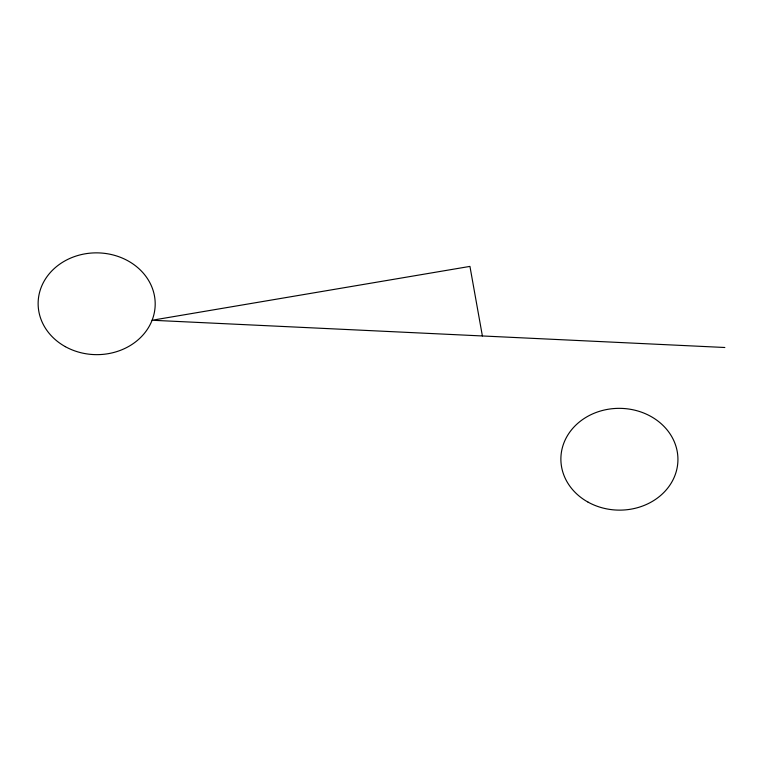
<?xml version="1.0" encoding="UTF-8"?>
<svg xmlns="http://www.w3.org/2000/svg" width="763" height="763" viewBox="0 0 763 763"><rect width="100%" height="100%" fill="white"/><g stroke="black" fill="none" stroke-linecap="round" stroke-linejoin="round"><path stroke-width="1.14" d="M724.85 347.499L152.104 320.25L469.941 266.401L482.388 335.958M588.092 502.149A58.541 50.902 0.7 0 0 677.887 461.501A58.541 50.902 0.7 0 0 592.231 414.08A58.541 50.902 0.7 0 0 588.092 502.149M65.341 346.66A58.541 50.902 0.7 0 0 155.147 306.011A58.541 50.902 0.7 0 0 69.49 258.59A58.541 50.902 0.7 0 0 65.341 346.66"/></g></svg>
